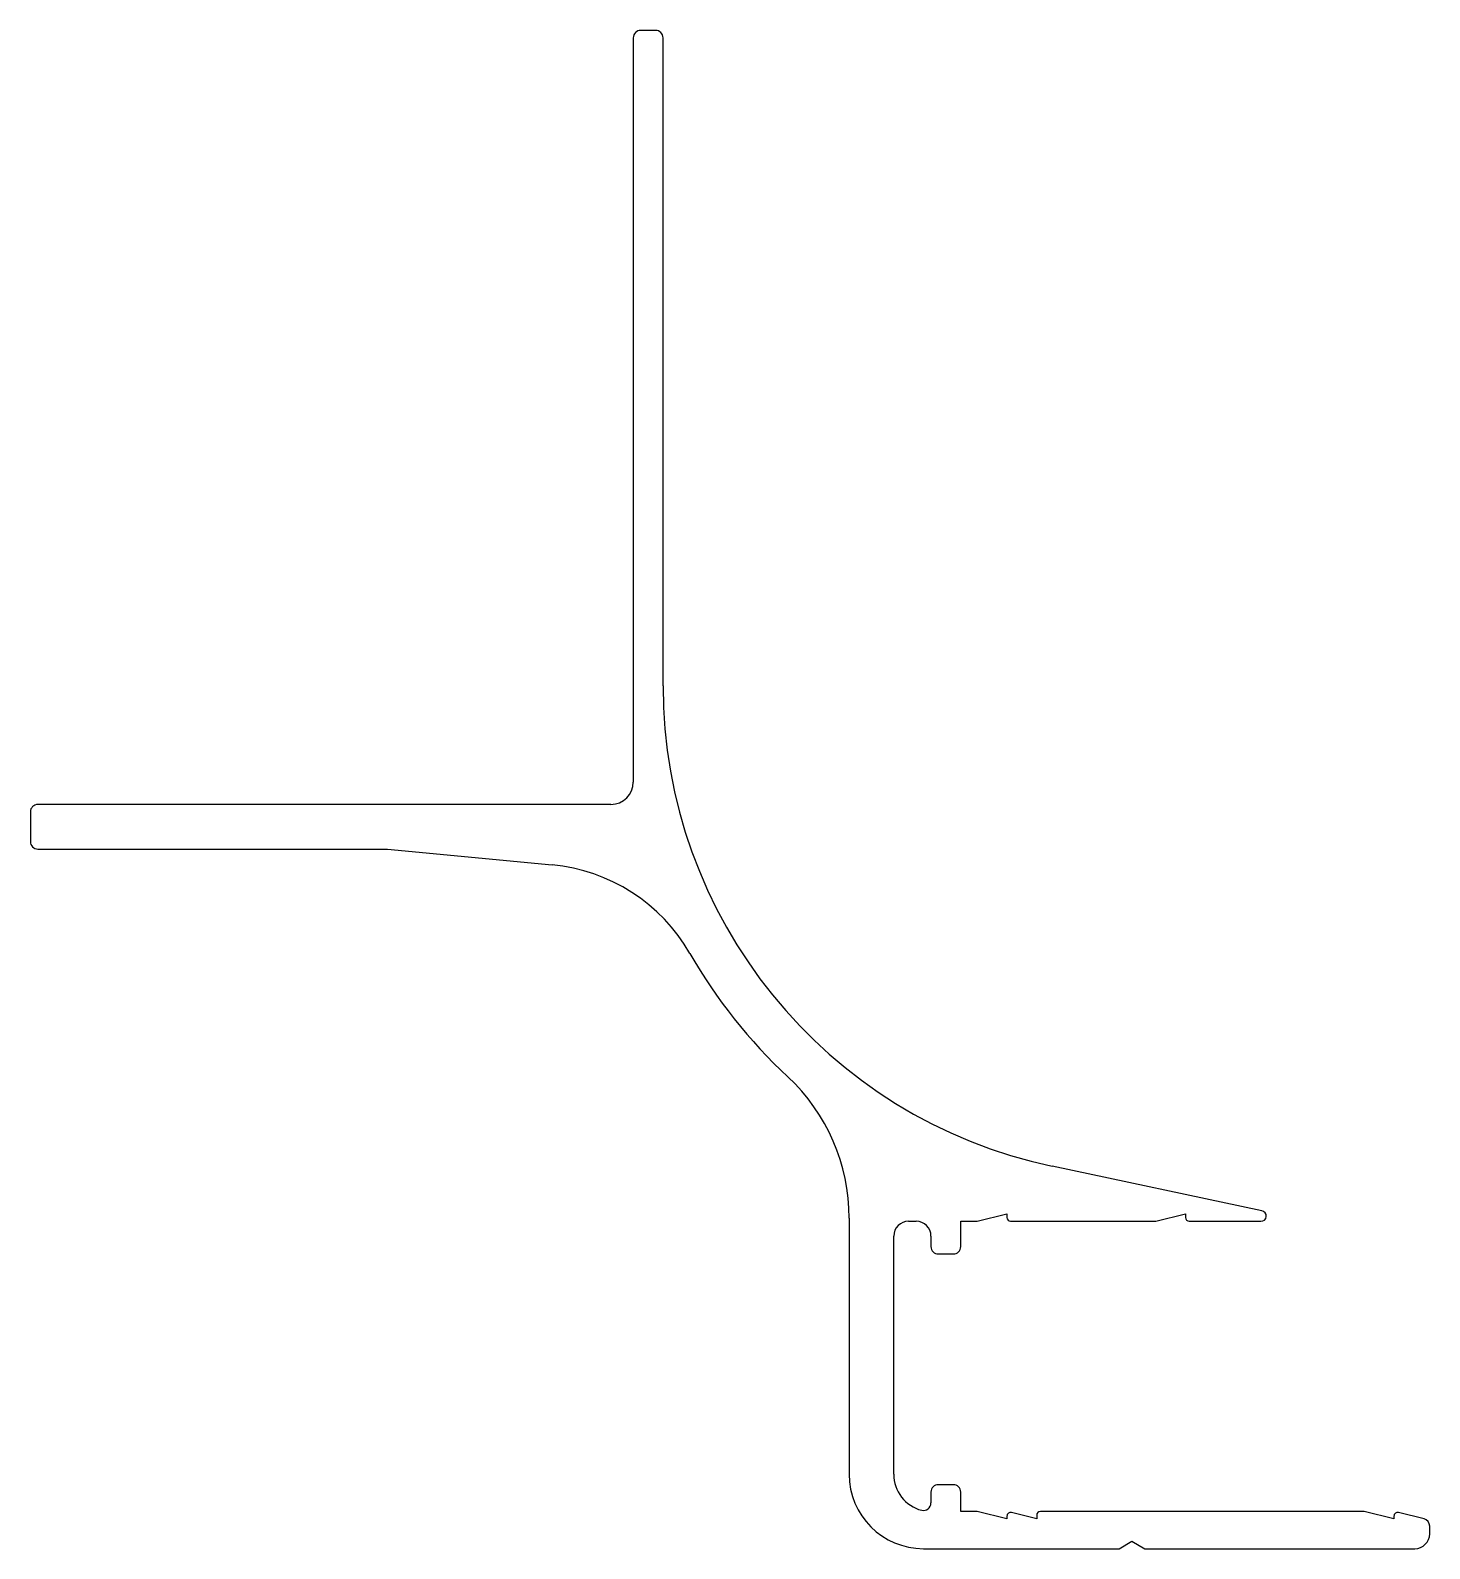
# Model space of a CAD drawing. Extents: x 2442 to 2536, y 1583 to 1685.
import ezdxf

# ---------------------------------------------------------------- set-up
doc = ezdxf.new("R2010")
doc.units = 0
doc.layers.get('0').update_dxf_attribs({"linetype": 'CONTINUOUS'})

msp = doc.modelspace()

# ---------------------------------------------------------------- linework, layer by layer
for p, q in [((2482.72, 1684.23), (2482.72, 1634.23)), ((2484.22, 1684.73), (2483.22, 1684.73)), ((2484.72, 1640.7), (2484.72, 1684.23)), ((2442.22, 1632.23), (2442.22, 1630.23)), ((2481.22, 1632.73), (2442.72, 1632.73)), ((2442.72, 1629.73), (2466.22, 1629.73)), ((2466.22, 1629.73), (2477.27, 1628.68)), ((2524.94, 1605.43), (2510.86, 1608.42)), ((2497.22, 1604.94), (2497.22, 1587.73)), ((2501.22, 1604.73), (2501.72, 1604.73)), ((2504.72, 1603.03), (2504.72, 1604.73)), ((2504.72, 1604.73), (2505.82, 1604.73)), ((2505.82, 1604.73), (2507.82, 1605.23)), ((2507.82, 1605.23), (2507.82, 1604.98)), ((2508.07, 1604.73), (2517.82, 1604.73)), ((2517.82, 1604.73), (2519.82, 1605.23)), ((2519.82, 1605.23), (2519.82, 1604.98)), ((2520.07, 1604.73), (2524.87, 1604.73)), ((2500.22, 1587.73), (2500.22, 1603.73)), ((2502.72, 1603.73), (2502.72, 1603.03)), ((2503.22, 1602.53), (2504.22, 1602.53)), ((2502.72, 1586.53), (2502.72, 1585.8)), ((2504.22, 1587.03), (2503.22, 1587.03)), ((2504.72, 1585.23), (2504.72, 1586.53)), ((2505.82, 1585.23), (2504.72, 1585.23)), ((2507.82, 1584.73), (2505.82, 1585.23)), ((2509.82, 1584.73), (2508.13, 1585.16)), ((2531.82, 1585.23), (2510.07, 1585.23)), ((2533.82, 1584.73), (2531.82, 1585.23)), ((2535.84, 1584.73), (2534.13, 1585.16)), ((2507.82, 1584.91), (2507.82, 1584.73)), ((2509.82, 1584.98), (2509.82, 1584.73)), ((2533.82, 1584.91), (2533.82, 1584.73)), ((2536.22, 1583.73), (2536.22, 1584.24)), ((2515.35, 1582.73), (2516.22, 1583.23)), ((2516.22, 1583.23), (2517.08, 1582.73)), ((2502.22, 1582.73), (2515.35, 1582.73)), ((2517.08, 1582.73), (2535.22, 1582.73))]:
    msp.add_line(p, q)
for centre, radius, start, end in [((2483.22, 1684.23), 0.5, 90.0259, 179.9741), ((2484.22, 1684.23), 0.5, 0.0022, 89.9741), ((2517.72, 1640.7), 33, 180.0022, 257.9978), ((2481.22, 1634.23), 1.5, 270.0044, 359.9956), ((2442.72, 1632.23), 0.5, 90.0258, 179.9742), ((2442.72, 1630.23), 0.5, 180.0259, 269.9741), ((2476.13, 1616.73), 12, 29.9519, 84.549), ((2517.77, 1640.74), 36.07, 209.9674, 226.8535), ((2484.22, 1604.94), 13, 0.0015, 46.8674), ((2501.22, 1603.73), 1, 90.0258, 179.9742), ((2501.72, 1603.73), 1, 0.0259, 89.9741), ((2508.07, 1604.98), 0.25, 180, 270), ((2520.07, 1604.98), 0.25, 180, 270), ((2524.9, 1605.08), 0.348, 264, 84), ((2503.22, 1603.03), 0.5, 180.0258, 269.9742), ((2504.22, 1603.03), 0.5, 270.0259, 359.9741), ((2502.22, 1587.73), 5, 180.0044, 269.9956), ((2502.72, 1587.73), 2.5, 180.0146, 255.5152), ((2503.22, 1586.53), 0.5, 90.0258, 179.9742), ((2504.22, 1586.53), 0.5, 0.0258, 89.9742), ((2502.22, 1585.8), 0.5, 255.5765, 359.9445), ((2508.07, 1584.91), 0.25, 75.9638, 180), ((2510.07, 1584.98), 0.25, 90, 180), ((2534.07, 1584.91), 0.25, 75.9637, 180), ((2535.72, 1584.24), 0.5, 0.0132, 75.9506), ((2535.22, 1583.73), 1, 270.0259, 359.9741)]:
    msp.add_arc(centre, radius, start, end)

doc.saveas('drawing.dxf')
